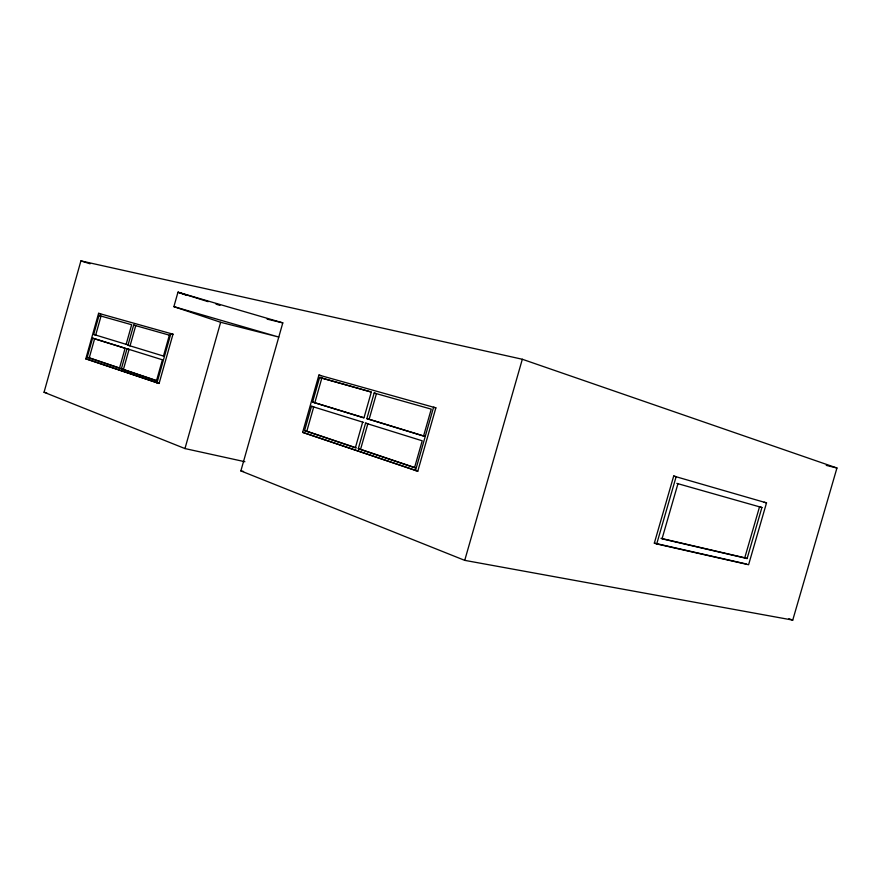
<?xml version="1.0" encoding="UTF-8"?>
<svg xmlns="http://www.w3.org/2000/svg" width="881" height="881" viewBox="0 0 881 881"><rect width="100%" height="100%" fill="white"/><g stroke="black" fill="none" stroke-linecap="round" stroke-linejoin="round"><path stroke-width="1.32" d="M244.896 461.721L184.966 448.572L44.05 392.254L80.909 260.897L522.323 359.261L836.95 468.009L792.746 620.103L464.728 560.36L240.865 470.906L282.801 322.875L177.962 292.206L173.887 306.643L220.646 322.281L278.781 337.06L173.887 306.643M85.82 358.787L98.595 313.328L172.995 334.196L159.098 383.466L85.82 358.787L159.098 383.466M92.582 338.139L125.102 348.292L119.508 368.159L87.208 357.279L92.582 338.139L125.884 348.447M126.919 344.581L93.672 334.439L99.002 315.508L131.665 324.737L126.137 344.405M120.301 368.269L89.256 357.807L94.63 338.7M126.996 348.755L162.423 359.8L156.51 380.746L121.336 368.897L126.996 348.755L129.078 349.328L123.417 369.436L157.336 380.856M164.273 356.298L127.987 345.22L133.659 325.067L170.165 335.386M163.459 356.122L169.372 335.154M156.972 382.927L170.881 333.591L172.995 334.196M184.966 448.572L220.646 322.281M302.646 432.351L318.911 375.075L435.864 407.87L417.792 471.181L302.646 432.351L417.792 471.181M362.642 422.208L355.373 447.779L304.562 430.655L311.489 406.262L313.735 406.868L306.819 431.216L356.353 447.9M312.601 402.088L319.594 377.442L371.319 392.045L363.963 417.88L312.601 402.088L363.677 417.693M314.847 402.694L321.829 378.092L319.594 377.442M365.571 423.144L422.219 440.797L414.533 467.701L358.281 448.748L365.571 423.144L367.851 423.739L360.571 449.31L415.568 467.833M366.87 418.607L374.161 393.014L431.25 409.136L423.563 436.04L366.87 418.607L424.576 436.249M369.15 419.224L376.429 393.664L374.161 393.014M415.48 470.63L433.584 407.209L435.864 407.87M464.728 560.36L522.323 359.261M654.33 543.137L673.69 476.048L676.123 476.731L656.719 543.929L654.33 543.137L746.251 563.972M677.952 483.702L662.038 538.809L747.11 558.543L761.911 507.511L759.532 506.828L744.764 557.783L660.97 538.335M673.69 476.048L766.525 502.886L748.597 564.732L656.719 543.929M240.865 470.906L243.541 471.467M44.05 392.254L46.726 392.882M267.13 319.12L282.801 322.875M358.281 448.748L360.571 449.31M826.257 465.366L836.95 468.009M304.562 430.655L306.819 431.216M121.336 368.897L123.417 369.436M87.208 357.279L89.256 357.807M127.987 345.22L130.08 345.793L135.74 325.662L133.659 325.067M93.672 334.439L95.721 335L101.04 316.081L99.002 315.508M764.146 502.214L766.525 502.886M321.829 378.092L371 391.968M676.839 483.383L761.911 507.511M318.911 375.075L321.147 375.713M98.595 313.328L100.621 313.911M311.489 406.262L363.611 422.406M80.909 260.897L90.093 263.793M208.147 301.676L177.962 292.206L186.992 295.443M216.021 304.143L219.953 305.388M744.764 557.783L747.11 558.543M788.858 618.726L792.746 620.103"/></g></svg>
